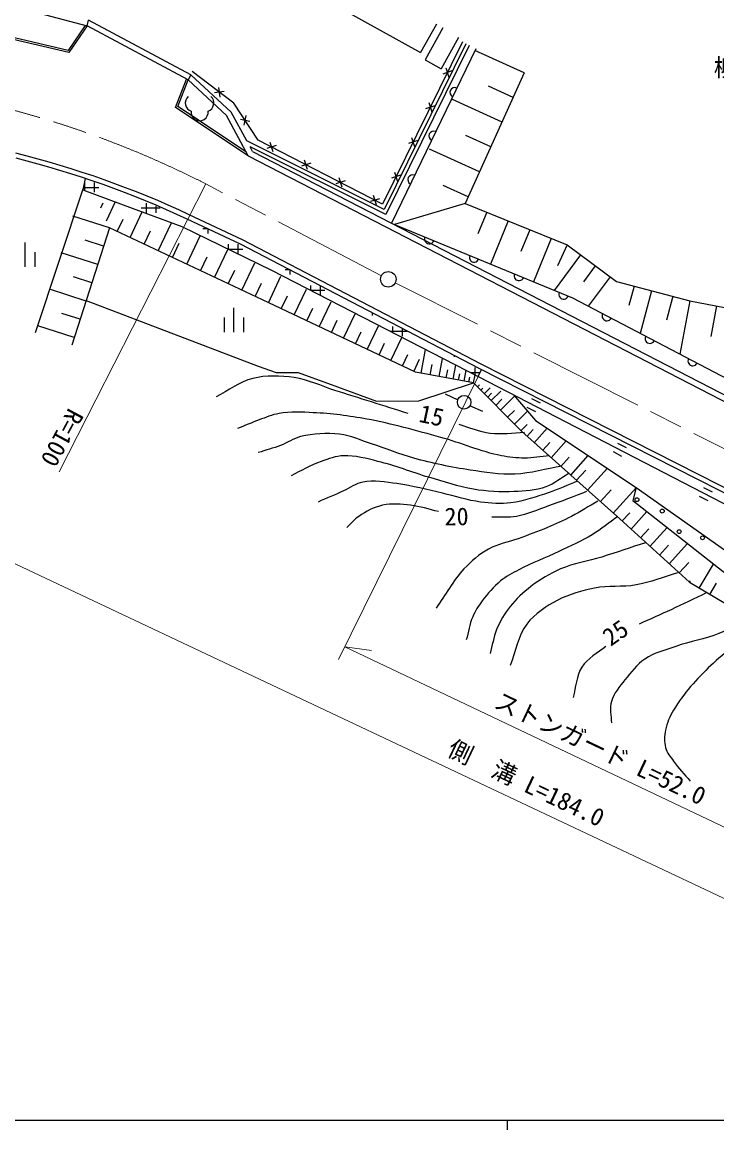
# Model space of a CAD drawing. Units: millimetres, scale not verified. Extents: x 40000 to 680000, y 20000 to 380000.
# Drawn here: x 217931 to 289656, y 204000 to 318273 of the extents above; entities that cross this region are included whole.
import ezdxf
from ezdxf.enums import TextEntityAlignment as Align

# ---------------------------------------------------------------- set-up
doc = ezdxf.new("R2010")
doc.units = ezdxf.units.MM
doc.header["$LTSCALE"] = 1000
doc.linetypes.add('CHAIN', pattern=[18.5, 12, -1.5, 3.5, -1.5])
for name, color, linetype, lineweight in [('M-BGD', 7, 'Continuous', 25), ('M-BMK', 2, 'CHAIN', 13), ('M-BMK-SRVR', 3, 'Continuous', 25), ('M-STR-HTXT', 7, 'Continuous', 13), ('M-TTL-BAND', 7, 'Continuous', 25)]:
    doc.layers.add(name, color=color, linetype=linetype, lineweight=lineweight)
doc.layers.add('M-BMK-HTXT', color=7, linetype='Continuous')
doc.styles.add('ＭＳ ゴシック', font='')
doc.styles.get('ＭＳ ゴシック').set_extended_font_data('MS Gothic')

msp = doc.modelspace()

# ---------------------------------------------------------------- linework, layer by layer
at = {"layer": 'M-BGD'}
for p, q in [((207929, 322327), (224630, 317884)), ((247189, 321733), (259055, 315132)), ((222758, 315128), (201862, 320065)), ((222670, 315355), (201869, 320268)), ((224425, 317939), (222670, 315355)), ((224630, 317884), (222758, 315128)), ((224630, 317884), (224784, 318464)), ((235069, 312310), (224630, 317884)), ((235352, 312839), (224784, 318464)), ((260697, 318082), (259055, 315132)), ((261371, 317674), (259540, 314382)), ((262976, 316704), (261177, 313471)), ((263402, 316254), (255134, 299513)), ((263722, 316041), (255303, 298960)), ((264081, 315864), (255484, 298422)), ((264760, 315514), (256080, 297538)), ((259540, 314382), (261177, 313471)), ((269768, 313056), (264684, 315350)), ((239791, 309920), (235472, 313169)), ((262309, 313243), (261362, 312922)), ((261675, 313556), (261996, 312609)), ((233752, 309483), (234883, 312383)), ((233997, 309560), (235069, 312310)), ((235352, 312839), (235069, 312310)), ((239045, 308629), (235069, 312310)), ((239526, 309003), (235352, 312839)), ((269768, 313056), (263680, 299564)), ((238794, 311112), (237804, 310972)), ((238369, 310547), (238229, 311537)), ((268621, 310514), (266068, 311666)), ((242300, 306094), (239791, 309920)), ((259904, 309969), (260225, 309022)), ((267474, 307972), (262345, 310287)), ((241279, 304485), (233752, 309483)), ((241078, 304859), (233997, 309560)), ((241279, 304485), (239045, 308629)), ((241131, 306025), (239526, 309003)), ((240859, 307647), (241062, 308626)), ((260538, 309656), (259591, 309335)), ((241450, 308035), (240471, 308238)), ((258133, 306383), (258454, 305436)), ((266317, 305408), (263741, 306570)), ((255303, 298960), (241131, 306025)), ((241719, 304933), (241460, 305414)), ((255484, 298422), (241460, 305414)), ((255134, 299513), (242300, 306094)), ((244162, 305537), (243210, 305230)), ((243839, 304907), (243533, 305859)), ((258767, 306070), (257820, 305749)), ((265160, 302843), (259985, 305178)), ((241279, 304485), (316297, 265787)), ((241719, 304933), (316564, 266324)), ((247399, 303082), (247092, 304034)), ((247721, 303711), (246769, 303405)), ((224432, 302161), (224185, 300968)), ((224360, 301728), (224360, 300903)), ((225360, 301728), (225360, 300728)), ((251281, 301886), (250329, 301580)), ((250958, 301257), (250651, 302209)), ((256996, 302483), (256049, 302162)), ((256362, 302796), (256683, 301849)), ((224200, 301039), (219280, 286211)), ((224185, 300968), (229307, 299076)), ((224239, 301228), (225860, 301228)), ((263992, 300256), (261393, 301429)), ((226047, 299115), (226292, 299635)), ((226632, 297770), (227572, 299764)), ((230724, 299607), (230724, 298607)), ((254840, 300061), (253888, 299754)), ((254517, 299432), (254211, 300383)), ((263680, 299564), (256389, 297394)), ((263680, 299564), (274211, 295286)), ((226941, 297060), (223162, 298268)), ((229082, 296051), (230339, 298719)), ((229307, 299076), (234428, 297183)), ((230224, 299107), (232173, 299107)), ((231724, 299284), (231724, 298607)), ((240693, 295816), (235181, 298407)), ((265892, 298665), (264991, 296446)), ((227748, 296680), (228352, 297961)), ((231979, 294685), (233345, 297583)), ((234428, 297183), (243683, 292700)), ((240481, 295363), (234968, 297955)), ((256389, 297394), (274735, 289825)), ((268105, 297766), (266296, 293314)), ((226941, 297060), (223075, 284966)), ((242737, 289614), (226941, 297060)), ((230531, 295368), (231186, 296759)), ((234923, 293298), (236311, 296242)), ((236588, 296985), (237013, 296985)), ((237088, 296948), (237088, 296485)), ((270331, 296862), (269424, 294629)), ((218231, 293033), (218231, 295533)), ((226337, 295170), (224448, 295774)), ((233451, 293991), (234153, 295481)), ((239210, 295364), (239210, 294895)), ((239275, 294864), (240710, 294864)), ((240210, 295364), (240210, 294417)), ((265102, 282538), (240462, 295372)), ((265333, 282981), (240693, 295816)), ((272557, 295958), (270737, 291478)), ((274211, 295286), (273208, 293121)), ((274211, 295286), (279311, 291502)), ((219231, 294533), (219231, 293033)), ((225733, 293280), (221956, 294488)), ((236362, 292619), (237048, 294075)), ((237801, 291941), (239157, 294819)), ((275587, 294264), (272867, 290598)), ((239207, 291278), (239877, 292701)), ((240613, 290616), (241939, 293428)), ((243683, 292700), (265007, 281727)), ((245074, 292743), (245474, 292743)), ((245574, 292691), (245574, 292243)), ((277107, 293137), (275889, 291494)), ((225129, 291392), (223241, 291995)), ((243354, 289324), (244646, 292065)), ((278628, 292009), (276372, 288969)), ((279311, 291502), (286880, 289527)), ((224525, 289503), (220751, 290710)), ((241984, 289970), (242639, 291360)), ((246017, 288069), (247272, 290731)), ((247695, 291121), (247695, 290660)), ((247770, 290621), (249195, 290621)), ((248695, 291072), (248695, 290144)), ((281102, 291034), (280581, 289037)), ((282893, 290567), (281743, 286158)), ((224535, 289542), (242305, 282796)), ((258533, 282169), (242737, 289614)), ((244685, 288696), (245322, 290047)), ((248604, 286849), (249823, 289436)), ((274735, 289825), (317186, 267612)), ((285098, 289992), (284456, 287533)), ((286880, 289527), (285816, 284027)), ((286880, 289527), (302182, 286565)), ((223922, 287616), (222036, 288219)), ((239786, 286287), (239786, 288787)), ((247310, 287459), (247929, 288771)), ((251117, 285665), (252301, 288178)), ((254059, 288289), (254059, 288000)), ((289630, 288995), (289018, 285833)), ((223319, 285729), (219547, 286935)), ((238786, 287787), (238786, 286287)), ((240786, 287787), (240786, 286287)), ((249860, 286257), (250461, 287532)), ((253558, 284514), (254709, 286955)), ((256180, 286879), (256180, 286281)), ((252337, 285089), (252921, 286328)), ((255992, 286379), (257680, 286379)), ((255999, 283363), (257116, 285733)), ((257180, 286670), (257180, 285879)), ((254779, 283939), (255346, 285141)), ((257184, 282805), (257734, 283972)), ((258369, 282246), (258966, 283512)), ((259113, 282062), (259562, 284491)), ((260988, 281715), (261335, 283591)), ((262544, 283887), (262544, 283757)), ((242305, 282796), (244156, 282138)), ((260051, 281888), (260250, 282965)), ((261713, 281581), (261866, 282412)), ((262437, 281447), (262705, 282896)), ((263555, 281240), (263762, 282359)), ((264666, 282636), (264666, 281903)), ((265007, 281727), (265341, 282436)), ((312535, 258472), (265107, 282536)), ((312762, 258918), (265333, 282981)), ((244156, 282138), (246419, 282138)), ((246419, 282138), (250491, 280657)), ((261536, 281614), (258533, 282169)), ((264539, 281058), (261536, 281614)), ((262996, 281344), (263115, 281985)), ((264047, 281149), (264137, 281636)), ((264214, 282136), (265199, 282136)), ((264539, 281058), (264692, 281887)), ((265007, 281727), (311983, 257457)), ((250491, 280657), (254522, 279177)), ((258883, 279218), (264539, 281058)), ((264539, 281058), (269516, 276040)), ((264587, 281010), (264600, 281023)), ((264939, 280655), (265158, 280873)), ((265291, 280300), (265497, 280505)), ((265643, 279945), (266248, 280546)), ((265995, 279590), (266394, 279986)), ((266347, 279235), (267339, 280218)), ((254522, 279177), (258883, 279218)), ((262945, 279269), (261628, 279886)), ((266839, 278739), (267469, 279365)), ((267331, 278243), (268777, 279679)), ((268652, 279824), (270915, 277192)), ((270511, 279446), (271400, 278987)), ((264179, 278693), (265454, 278158)), ((268048, 277520), (268746, 278212)), ((268766, 276797), (270109, 278129)), ((270052, 278557), (270941, 278098)), ((269432, 276125), (270080, 276767)), ((270915, 277192), (281322, 270281)), ((269516, 276040), (279635, 267031)), ((270064, 275552), (270681, 276245)), ((270810, 274888), (272138, 276379)), ((271679, 274114), (272398, 274922)), ((272549, 273340), (274097, 275079)), ((279396, 274856), (280284, 274397)), ((273562, 272438), (274400, 273379)), ((274576, 271536), (276380, 273563)), ((278937, 273967), (279825, 273508)), ((275163, 271007), (276111, 272059)), ((276299, 269983), (278348, 272256)), ((277618, 268795), (278730, 270029)), ((278936, 267606), (281313, 270244)), ((281322, 270281), (280993, 268924)), ((281322, 270281), (290454, 263823)), ((288280, 270266), (289168, 269807)), ((280993, 268924), (292593, 259792)), ((287821, 269377), (288709, 268918)), ((279856, 266778), (280658, 267667)), ((280776, 265949), (282434, 267789)), ((279635, 267031), (286834, 260491)), ((281762, 265061), (282621, 266013)), ((282748, 264173), (284524, 266144)), ((283733, 263285), (284651, 264303)), ((284719, 262396), (286613, 264499)), ((285770, 261449), (286749, 262536)), ((287841, 259891), (289317, 262371)), ((286821, 260502), (286935, 260628)), ((286834, 260491), (296788, 254568)), ((288938, 259239), (289633, 260407))]:
    msp.add_line(p, q, dxfattribs=at)
for centre, radius in [((263562, 279063), 700), ((281404, 269006), 200), ((284016, 267834), 200), ((285764, 265715), 200), ((288171, 265078), 200)]:
    msp.add_circle(centre, radius, dxfattribs=at)
for centre, radius, start, end in [((262594, 311029), 500, 64.22701, 244.22701), ((235660, 309927), 883, 131.41946, 251.14244), ((236836, 309927), 883, 288.85757, 48.58056), ((236248, 308971), 882, 172.14017, 7.85985), ((260420, 306526), 500, 64.22701, 244.22701), ((193976, 210456), 97125, 64.89702, 76.11271), ((193976, 210456), 96625, 64.89702, 76.03324), ((258246, 302023), 500, 64.22701, 244.22701), ((259974, 295915), 500, 157.58111, 337.58111), ((264597, 294008), 500, 157.58111, 337.58111), ((269219, 292101), 500, 157.58111, 337.58111), ((273841, 290194), 500, 157.58111, 337.58111), ((278308, 287956), 500, 152.37893, 332.37893), ((282738, 285638), 500, 152.37893, 332.37893), ((287168, 283319), 500, 152.37893, 332.37893)]:
    msp.add_arc(centre, radius, start, end, dxfattribs=at)
for points, knots in [([(257782, 277901), (255259, 278697), (252737, 279494), (250213, 280287), (248815, 280727), (247469, 281395), (246018, 281603), (244606, 281806), (243125, 281862), (241740, 281521), (240370, 281184), (239217, 280260), (237955, 279629)], [0, 0, 0, 0, 1, 1, 1, 2, 2, 2, 3, 3, 3, 4, 4, 4, 4]), ([(272344, 273541), (271494, 273459), (270648, 273291), (269794, 273294), (268994, 273297), (268192, 273383), (267408, 273541), (265273, 273970), (263255, 274856), (261155, 275433), (258622, 276129), (256089, 276853), (253504, 277325), (251684, 277658), (249840, 277895), (247992, 277984), (246814, 278040), (245618, 278097), (244455, 277901), (243745, 277782), (243074, 277489), (242398, 277243), (241646, 276970), (240917, 276640), (240177, 276338)], [0, 0, 0, 0, 1, 1, 1, 2, 2, 2, 3, 3, 3, 4, 4, 4, 5, 5, 5, 6, 6, 6, 7, 7, 7, 8, 8, 8, 8]), ([(269794, 275927), (268614, 275899), (267426, 275697), (266256, 275845), (265154, 275984), (264117, 276448), (263048, 276750)], [0, 0, 0, 0, 1, 1, 1, 2, 2, 2, 2]), ([(273660, 272472), (272042, 272197), (270446, 271713), (268806, 271649), (267266, 271588), (265724, 271832), (264199, 272060), (262231, 272355), (260277, 272768), (258358, 273294), (256878, 273700), (255460, 274308), (253998, 274775), (252907, 275124), (251845, 275631), (250707, 275762), (249370, 275917), (247984, 275833), (246676, 275515), (245948, 275339), (245319, 274876), (244619, 274611), (243865, 274324), (243083, 274117), (242316, 273870)], [0, 0, 0, 0, 1, 1, 1, 2, 2, 2, 3, 3, 3, 4, 4, 4, 5, 5, 5, 6, 6, 6, 7, 7, 7, 8, 8, 8, 8]), ([(274401, 271731), (273605, 271265), (272884, 270640), (272015, 270332), (270969, 269963), (269832, 269889), (268724, 269839), (267325, 269776), (265911, 269862), (264528, 270086), (262959, 270339), (261448, 270877), (259921, 271320), (258155, 271832), (256445, 272542), (254656, 272965), (253493, 273240), (252312, 273591), (251118, 273541), (250328, 273508), (249560, 273232), (248815, 272965), (247729, 272577), (246731, 271978), (245689, 271484)], [0, 0, 0, 0, 1, 1, 1, 2, 2, 2, 3, 3, 3, 4, 4, 4, 5, 5, 5, 6, 6, 6, 7, 7, 7, 8, 8, 8, 8]), ([(275223, 270908), (274264, 270524), (273324, 270084), (272344, 269757), (271051, 269324), (269749, 268849), (268395, 268687), (267360, 268563), (266303, 268639), (265269, 268769), (263929, 268939), (262639, 269384), (261320, 269674), (259760, 270017), (258215, 270459), (256630, 270662), (255460, 270811), (254252, 271051), (253093, 270826), (252382, 270688), (251779, 270217), (251118, 269921), (250244, 269530), (249363, 269153), (248486, 268769)], [0, 0, 0, 0, 1, 1, 1, 2, 2, 2, 3, 3, 3, 4, 4, 4, 5, 5, 5, 6, 6, 6, 7, 7, 7, 8, 8, 8, 8]), ([(276211, 269839), (274894, 269345), (273589, 268822), (272262, 268358), (271173, 267977), (270107, 267487), (268971, 267289), (268133, 267142), (267271, 267234), (266421, 267206)], [0, 0, 0, 0, 1, 1, 1, 2, 2, 2, 3, 3, 3, 3]), ([(260909, 267782), (259949, 268002), (259007, 268330), (258029, 268440), (257075, 268548), (256087, 268648), (255150, 268440), (254263, 268244), (253434, 267796), (252682, 267289), (252215, 266974), (251859, 266521), (251447, 266137)], [0, 0, 0, 0, 1, 1, 1, 2, 2, 2, 3, 3, 3, 4, 4, 4, 4]), ([(277362, 268852), (276457, 268331), (275574, 267770), (274648, 267289), (273842, 266870), (273016, 266490), (272179, 266137), (271180, 265715), (270155, 265357), (269135, 264985), (268125, 264616), (267031, 264439), (266092, 263915), (265137, 263384), (264291, 262653), (263541, 261859), (262408, 260657), (261622, 259171), (260662, 257827)], [0, 0, 0, 0, 1, 1, 1, 2, 2, 2, 3, 3, 3, 4, 4, 4, 5, 5, 5, 6, 6, 6, 6]), ([(279419, 267289), (278542, 266658), (277712, 265955), (276787, 265396), (275684, 264730), (274492, 264226), (273331, 263669), (271971, 263016), (270550, 262485), (269218, 261776), (268566, 261430), (267896, 261093), (267326, 260625), (266605, 260034), (265991, 259314), (265433, 258568), (265050, 258056), (264698, 257510), (264446, 256923), (264121, 256164), (264007, 255332), (263788, 254537)], [0, 0, 0, 0, 1, 1, 1, 2, 2, 2, 3, 3, 3, 4, 4, 4, 5, 5, 5, 6, 6, 6, 7, 7, 7, 7]), ([(282299, 264574), (280790, 264080), (279291, 263560), (277774, 263093), (276355, 262656), (274858, 262448), (273496, 261859), (272413, 261390), (271391, 260764), (270452, 260049), (269665, 259449), (268925, 258769), (268313, 257992), (267742, 257268), (267269, 256457), (266914, 255606), (266586, 254820), (266475, 253961), (266256, 253138)], [0, 0, 0, 0, 1, 1, 1, 2, 2, 2, 3, 3, 3, 4, 4, 4, 5, 5, 5, 6, 6, 6, 6]), ([(285589, 261447), (284163, 261036), (282772, 260477), (281311, 260213), (279904, 259959), (278436, 260163), (277033, 259884), (275732, 259626), (274423, 259269), (273249, 258650), (272056, 258021), (270856, 257257), (270040, 256182), (269110, 254957), (268889, 253330), (268313, 251904)], [0, 0, 0, 0, 1, 1, 1, 2, 2, 2, 3, 3, 3, 4, 4, 4, 5, 5, 5, 5]), ([(288551, 259391), (287345, 258815), (286144, 258225), (284931, 257663), (283840, 257157), (282737, 256676), (281640, 256182)], [0, 0, 0, 0, 1, 1, 1, 2, 2, 2, 2]), ([(292911, 256840), (291897, 256292), (290933, 255635), (289867, 255195), (288440, 254605), (286882, 254392), (285425, 253879), (284335, 253494), (283172, 253212), (282216, 252562), (281398, 252006), (280769, 251202), (280160, 250423), (279621, 249734), (279004, 249043), (278761, 248202), (278556, 247491), (278761, 246721), (278761, 245981)], [0, 0, 0, 0, 1, 1, 1, 2, 2, 2, 3, 3, 3, 4, 4, 4, 5, 5, 5, 6, 6, 6, 6]), ([(278185, 253879), (277362, 253166), (276304, 252657), (275717, 251740), (275132, 250826), (275114, 249655), (274812, 248613)], [0, 0, 0, 0, 1, 1, 1, 2, 2, 2, 2]), ([(305334, 252727), (304511, 252507), (303714, 252141), (302866, 252069), (301961, 251991), (301045, 252152), (300151, 252315), (298639, 252592), (297229, 253327), (295709, 253549), (294297, 253756), (292792, 254058), (291431, 253632), (290494, 253338), (289763, 252573), (289045, 251904), (287577, 250538), (286208, 249017), (285178, 247297), (284799, 246663), (284495, 245965), (284355, 245240), (284241, 244648), (284197, 244012), (284355, 243430), (284498, 242908), (284866, 242473), (285178, 242032), (285695, 241300), (286330, 240661), (286906, 239975)], [0, 0, 0, 0, 1, 1, 1, 2, 2, 2, 3, 3, 3, 4, 4, 4, 5, 5, 5, 6, 6, 6, 7, 7, 7, 8, 8, 8, 9, 9, 9, 10, 10, 10, 10])]:
    msp.add_open_spline(points, degree=3, knots=knots, dxfattribs=at)
at = {"layer": 'M-BMK'}
for p, q in [((255024, 292119), (236904, 301580)), ((314525, 262131), (256448, 291388))]:
    msp.add_line(p, q, dxfattribs=at)
msp.add_arc((191099, 211742), 100841, 62.98464, 106.65502, dxfattribs=at)
at = {"layer": 'M-BMK-SRVR'}
msp.add_circle((255733, 291748), 800, dxfattribs=at)
at = {"layer": 'M-STR-HTXT'}
for p, q in [((236886, 301585), (221748, 271885)), ((265063, 281799), (250584, 252511)), ((300933, 222894), (204677, 268307)), ((251232, 253823), (298837, 231223)), ((251232, 253823), (253998, 253457))]:
    msp.add_line(p, q, dxfattribs=at)
at = {"layer": 'M-TTL-BAND'}
for p, q in [((40000, 205000), (579000, 205000)), ((268000, 205000), (268000, 204000))]:
    msp.add_line(p, q, dxfattribs=at)

# ---------------------------------------------------------------- texts
at = {"layer": 'M-BGD', "style": 'ＭＳ ゴシック'}
for s, rotation, p in [('15', 347.909, (258686, 276521)), ('20', 0.724, (261552, 265800)), ('25', 34.963, (278997, 253374))]:
    msp.add_text(s, height=1833, rotation=rotation, dxfattribs=at).set_placement(p, align=Align.BOTTOM_LEFT)
at = {"layer": 'M-BMK-HTXT', "style": 'ＭＳ ゴシック'}
msp.add_text('柳ヶ浴', height=1833, dxfattribs=at).set_placement((289333, 312141), align=Align.BOTTOM_LEFT)
at = {"layer": 'M-STR-HTXT', "style": 'ＭＳ ゴシック'}
for s, rotation, p in [('R=100', 241.634, (222259, 278831)), ('ストンガード L=52.0', 334.64, (266271, 247123)), ('側\u3000溝 L=184.0', 334.64, (261450, 242202))]:
    msp.add_text(s, height=1833, rotation=rotation, dxfattribs=at).set_placement(p, align=Align.BOTTOM_LEFT)

doc.saveas('drawing.dxf')
